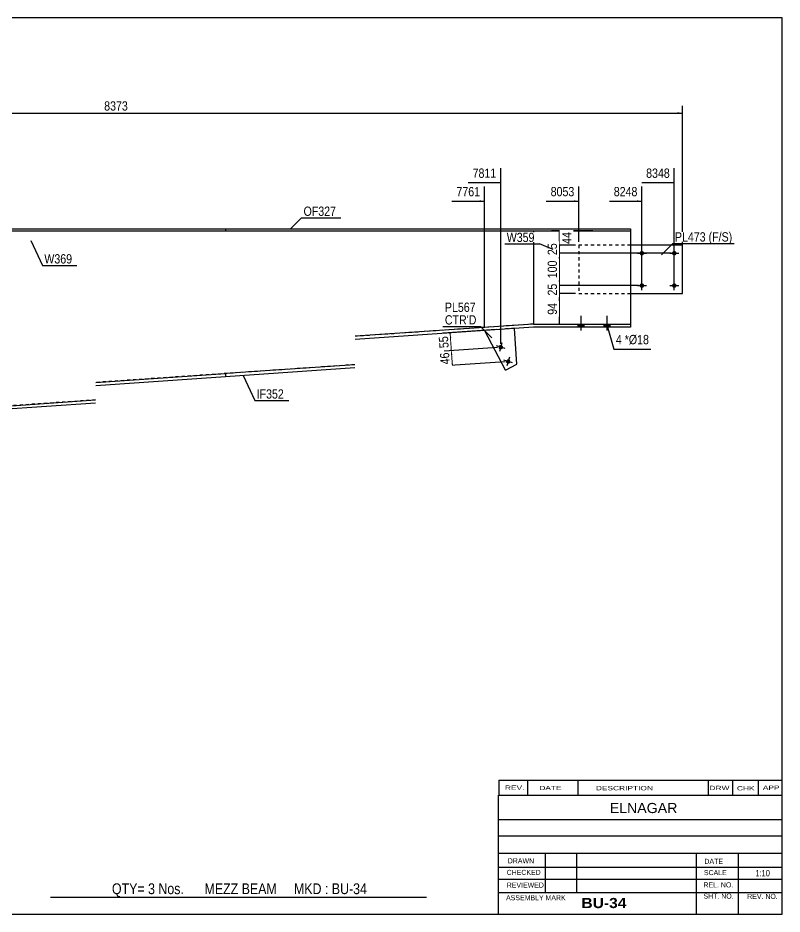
# Model space of a CAD drawing. Header units: millimetres. Extents: x -22 to 381, y -197 to 80.
# Drawn here: x 144.7 to 380.8, y -196.8 to 80.2 of the extents above; entities that cross this region are included whole.
import ezdxf

# ---------------------------------------------------------------- set-up
doc = ezdxf.new("R2010")
doc.units = ezdxf.units.MM
doc.linetypes.add('DXK_LINE_DOT1', pattern=[1.8814, 0.9407, -0.9407])
doc.styles.add('Arial', font='ARIAL.TTF', dxfattribs={"height": 0.2})
doc.styles.add('Arial Bold', font='ARIALBD.TTF', dxfattribs={"height": 0.2})
doc.styles.add('Arial Narrow', font='ARIALN.TTF', dxfattribs={"height": 0.2})

# ---------------------------------------------------------------- blocks, each defined once
blk = doc.blocks.new('Unknown-626980562-1211')
at = {"color": 5, "linetype": 'Continuous'}
for p, q in [((380.84, 80.23), (-19.16, 80.23)), ((-19.16, 80.23), (-19.16, -196.77)), ((380.84, -196.77), (380.84, 80.23)), ((-19.16, -196.77), (380.84, -196.77))]:
    blk.add_line(p, q, dxfattribs=at)
at = {"color": 174, "linetype": 'Continuous', "style": 'Arial'}
blk.add_text('Tekla structures', height=1.9102, rotation=90, dxfattribs=at).set_placement((-19.66, -196.27))
blk = doc.blocks.new('Part-626980562-4267 - 1232')
at = {"color": 2, "linetype": 'Continuous'}
for p, q in [((0, 15), (0, 14.4)), ((0, 15), (83.87, 15)), ((0, 14.4), (83.87, 14.4)), ((83.97, 15), (168.7, 15)), ((83.97, 14.4), (168.7, 14.4)), ((168.8, 15), (208.8, 15)), ((168.8, 14.4), (208.8, 14.4)), ((208.8, 15), (208.8, 14.4))]:
    blk.add_line(p, q, dxfattribs=at)
blk = doc.blocks.new('Bolt-626980562-4283 - 1232')
at = {"linetype": 'Continuous'}
for points in [[(336.82, 7.5, -1), (338.22, 7.5, -1)], [(346.82, 7.5, -1), (348.22, 7.5, -1)], [(336.82, -2.5, -1), (338.22, -2.5, -1)], [(346.82, -2.5, -1), (348.22, -2.5, -1)]]:
    blk.add_hatch(color=3, dxfattribs=at).paths.add_polyline_path(points)
at = {"color": 3, "linetype": 'Continuous'}
for p, q in [((337.52, 6.1), (337.52, 8.9)), ((347.52, 6.1), (347.52, 8.9)), ((336.12, 7.5), (338.92, 7.5)), ((346.12, 7.5), (348.92, 7.5)), ((336.12, -2.5), (338.92, -2.5)), ((337.52, -3.9), (337.52, -1.1)), ((346.12, -2.5), (348.92, -2.5)), ((347.52, -3.9), (347.52, -1.1))]:
    blk.add_line(p, q, dxfattribs=at)
blk = doc.blocks.new('Part-626980562-4264 - 1232')
at = {"color": 7, "linetype": 'DXK_LINE_DOT1'}
for p, q in [((318.02, 10), (318.02, -5)), ((334.02, 10), (318.02, 10)), ((318.02, -5), (334.02, -5))]:
    blk.add_line(p, q, dxfattribs=at)
at = {"color": 2, "linetype": 'Continuous'}
for p, q in [((350.02, 10), (334.02, 10)), ((350.02, -5), (350.02, 10)), ((334.02, -5), (350.02, -5))]:
    blk.add_line(p, q, dxfattribs=at)
blk = doc.blocks.new('Part-626980562-4266 - 1232')
at = {"color": 7, "linetype": 'DXK_LINE_DOT1'}
for p, q in [((298.16, -15.72), (288.9, -16.36)), ((288.94, -16.44), (288.9, -16.36)), ((298.16, -15.81), (298.16, -15.72))]:
    blk.add_line(p, q, dxfattribs=at)
at = {"color": 2, "linetype": 'Continuous'}
for p, q in [((295.38, -28.69), (288.94, -16.44)), ((298.92, -26.82), (298.16, -15.81)), ((295.38, -28.69), (298.92, -26.82))]:
    blk.add_line(p, q, dxfattribs=at)
blk = doc.blocks.new('Part-626980562-4270 - 1232')
at = {"color": 2, "linetype": 'Continuous'}
for p, q in [((208.8, 15), (208.8, 14.4)), ((208.8, 15), (248.8, 15)), ((208.8, 14.4), (248.8, 14.4)), ((248.9, 15), (334.02, 15)), ((248.9, 14.4), (334.02, 14.4)), ((334.02, 15), (334.02, 14.4))]:
    blk.add_line(p, q, dxfattribs=at)
blk = doc.blocks.new('Part-626980562-4274 - 1232')
at = {"color": 2, "linetype": 'Continuous'}
for p, q in [((128.7, -40.6), (128.7, 14.4)), ((304.02, 14.4), (304.02, -14.4))]:
    blk.add_line(p, q, dxfattribs=at)
at = {"color": 7, "linetype": 'DXK_LINE_DOT1'}
for p, q in [((128.7, 14.4), (168.7, 14.4)), ((168.8, 14.4), (248.8, 14.4)), ((248.9, 14.4), (304.02, 14.4)), ((304.02, -14.4), (248.9, -18.19)), ((248.8, -26.95), (168.8, -32.45)), ((168.7, -37.85), (128.7, -40.6))]:
    blk.add_line(p, q, dxfattribs=at)
blk = doc.blocks.new('Part-626980562-4275 - 1232')
at = {"color": 2, "linetype": 'Continuous'}
for p, q in [((30, -14.4), (0, -14.4)), ((0, -14.4), (0, -15.4)), ((29.97, -15.4), (0, -15.4)), ((83.87, -19.11), (29.97, -15.4)), ((83.87, -18.11), (30, -14.4)), ((168.8, -32.45), (208.8, -29.7)), ((208.8, -29.7), (208.87, -30.7)), ((208.87, -30.7), (168.8, -33.45)), ((128.7, -40.6), (83.97, -37.52)), ((128.7, -41.6), (83.97, -38.52)), ((128.7, -40.6), (168.7, -37.85)), ((168.7, -38.85), (128.7, -41.6))]:
    blk.add_line(p, q, dxfattribs=at)
blk = doc.blocks.new('Part-626980562-4278 - 1232')
at = {"color": 2, "linetype": 'Continuous'}
for p, q in [((304.02, -14.4), (248.9, -18.19)), ((304.06, -15.4), (248.9, -19.2)), ((304.02, -14.4), (334.02, -14.4)), ((334.02, -15.4), (304.06, -15.4)), ((334.02, -14.4), (334.02, -15.4)), ((248.8, -26.95), (208.8, -29.7)), ((208.8, -29.7), (208.87, -30.7)), ((248.8, -27.95), (208.87, -30.7))]:
    blk.add_line(p, q, dxfattribs=at)
blk = doc.blocks.new('Part-626980562-4281 - 1232')
at = {"color": 2, "linetype": 'Continuous'}
for p, q in [((304.02, 14.4), (304.02, -14.4)), ((334.02, 14.4), (334.02, -14.4))]:
    blk.add_line(p, q, dxfattribs=at)
at = {"color": 7, "linetype": 'DXK_LINE_DOT1'}
for p, q in [((304.02, 14.4), (334.02, 14.4)), ((304.02, -14.4), (334.02, -14.4))]:
    blk.add_line(p, q, dxfattribs=at)
blk = doc.blocks.new('Bolt-626980562-4286 - 1232')
at = {"linetype": 'Continuous'}
blk.add_hatch(color=3, dxfattribs=at).paths.add_polyline_path([(296.89, -26.18, -1), (295.55, -25.79, -1)])
at = {"color": 3, "linetype": 'Continuous'}
for p, q in [((296.61, -24.64), (295.83, -27.33)), ((297.57, -26.38), (294.88, -25.59))]:
    blk.add_line(p, q, dxfattribs=at)
blk = doc.blocks.new('Bolt-626980562-4287 - 1232')
at = {"linetype": 'Continuous'}
blk.add_hatch(color=3, dxfattribs=at).paths.add_polyline_path([(294.57, -21.75, -1), (293.22, -21.36, -1)])
at = {"color": 3, "linetype": 'Continuous'}
for p, q in [((295.24, -21.95), (292.55, -21.17)), ((294.28, -20.22), (293.5, -22.9))]:
    blk.add_line(p, q, dxfattribs=at)
blk = doc.blocks.new('Bolt-626980562-4292 - 1232')
at = {"linetype": 'Continuous'}
for points in [[(317.87, -15.4), (319.67, -15.4), (319.67, -14.4), (317.87, -14.4)], [(317.87, -15.4), (319.67, -15.4), (319.67, -14.4), (317.87, -14.4)], [(325.87, -15.4), (327.67, -15.4), (327.67, -14.4), (325.87, -14.4)], [(325.87, -15.4), (327.67, -15.4), (327.67, -14.4), (325.87, -14.4)]]:
    blk.add_hatch(color=3, dxfattribs=at).paths.add_polyline_path(points)
at = {"color": 3, "linetype": 'Continuous'}
for p, q in [((318.77, -16.4), (318.77, -11.9)), ((318.77, -16.4), (318.77, -11.9)), ((326.77, -16.4), (326.77, -11.9)), ((326.77, -16.4), (326.77, -11.9)), ((317.87, -15.4), (317.87, -14.4)), ((317.87, -15.4), (317.87, -14.4)), ((319.67, -15.4), (319.67, -14.4)), ((319.67, -15.4), (319.67, -14.4)), ((325.87, -15.4), (325.87, -14.4)), ((325.87, -15.4), (325.87, -14.4)), ((327.67, -15.4), (327.67, -14.4)), ((327.67, -15.4), (327.67, -14.4))]:
    blk.add_line(p, q, dxfattribs=at)
blk = doc.blocks.new('StraightDimension-626980562-5392 - 1232')
at = {"linetype": 'Continuous'}
blk.add_hatch(color=7, dxfattribs=at).paths.add_polyline_path([(316.52, 23.86), (318.02, 23.61), (316.52, 23.36)])
at = {"color": 7, "linetype": 'Continuous'}
for p, q in [((318.02, 11), (318.02, 28.11)), ((307.96, 23.61), (318.02, 23.61))]:
    blk.add_line(p, q, dxfattribs=at)
at = {"color": 0}
blk.add_wipeout([(317.25, 24.51), (317.25, 28.71), (308.73, 28.71), (308.73, 24.51)], dxfattribs=at)
at = {"color": 3, "style": 'Arial Narrow'}
blk.add_text('8053', height=2.863, dxfattribs=at).set_placement((309.33, 25.11))
blk = doc.blocks.new('StraightDimension-626980562-4998 - 1232')
at = {"linetype": 'Continuous'}
for points in [[(1.5, 50.59), (0, 50.84), (1.5, 51.09)], [(348.52, 51.09), (350.02, 50.84), (348.52, 50.59)]]:
    blk.add_hatch(color=7, dxfattribs=at).paths.add_polyline_path(points)
at = {"color": 7, "linetype": 'Continuous'}
for p, q in [((0, 14.1), (0, 53.09)), ((350.02, 0.85), (350.02, 53.09)), ((0, 50.84), (350.02, 50.84))]:
    blk.add_line(p, q, dxfattribs=at)
at = {"color": 0}
blk.add_wipeout([(179.27, 50.99), (179.27, 55.19), (170.75, 55.19), (170.75, 50.99)], dxfattribs=at)
at = {"color": 3, "style": 'Arial Narrow'}
blk.add_text('8373', height=2.863, dxfattribs=at).set_placement((171.35, 51.59))
blk = doc.blocks.new('StraightDimension-626980562-5566 - 1232')
at = {"linetype": 'Continuous'}
for points in [[(311.76, 6), (312.01, 7.5), (312.26, 6)], [(312.26, -1), (312.01, -2.5), (311.76, -1)]]:
    blk.add_hatch(color=7, dxfattribs=at).paths.add_polyline_path(points)
at = {"color": 7, "linetype": 'Continuous'}
for p, q in [((346.52, 7.5), (309.76, 7.5)), ((312.01, -2.5), (312.01, 7.5)), ((336.52, -2.5), (309.76, -2.5))]:
    blk.add_line(p, q, dxfattribs=at)
at = {"color": 0}
blk.add_wipeout([(311.86, 5.84), (307.66, 5.84), (307.66, -0.84), (311.86, -0.84)], dxfattribs=at)
at = {"color": 3, "style": 'Arial Narrow'}
blk.add_text('100', height=2.863, rotation=90.0002, dxfattribs=at).set_placement((311.26, -0.24))
blk = doc.blocks.new('StraightDimension-626980562-5390 - 1232')
at = {"linetype": 'Continuous'}
blk.add_hatch(color=7, dxfattribs=at).paths.add_polyline_path([(346.02, 29.56), (347.52, 29.31), (346.02, 29.06)])
at = {"color": 7, "linetype": 'Continuous'}
for p, q in [((347.52, -1.5), (347.52, 33.81)), ((337.46, 29.31), (347.52, 29.31))]:
    blk.add_line(p, q, dxfattribs=at)
at = {"color": 0}
blk.add_wipeout([(346.75, 30.21), (346.75, 34.41), (338.23, 34.41), (338.23, 30.21)], dxfattribs=at)
at = {"color": 3, "style": 'Arial Narrow'}
blk.add_text('8348', height=2.863, dxfattribs=at).set_placement((338.83, 30.81))
blk = doc.blocks.new('StraightDimension-626980562-5660 - 1232')
at = {"linetype": 'Continuous'}
for points in [[(278.49, -24.12), (278.63, -22.61), (278.98, -24.09)], [(279.09, -25.66), (278.95, -27.17), (278.59, -25.69)]]:
    blk.add_hatch(color=7, dxfattribs=at).paths.add_polyline_path(points)
at = {"color": 7, "linetype": 'Continuous'}
for p, q in [((292.9, -21.63), (276.39, -22.76)), ((278.95, -27.17), (278.63, -22.61)), ((295.22, -26.05), (276.7, -27.33))]:
    blk.add_line(p, q, dxfattribs=at)
at = {"color": 0}
blk.add_wipeout([(278.47, -22.48), (274.28, -22.77), (274.62, -27.61), (278.81, -27.32)], dxfattribs=at)
at = {"color": 3, "style": 'Arial Narrow'}
blk.add_text('46', height=2.863, rotation=93.9364, dxfattribs=at).set_placement((278.17, -26.77))
blk = doc.blocks.new('StraightDimension-626980562-5391 - 1232')
at = {"linetype": 'Continuous'}
blk.add_hatch(color=7, dxfattribs=at).paths.add_polyline_path([(336.02, 23.86), (337.52, 23.61), (336.02, 23.36)])
at = {"color": 7, "linetype": 'Continuous'}
for p, q in [((337.52, -1.5), (337.52, 28.11)), ((327.46, 23.61), (337.52, 23.61))]:
    blk.add_line(p, q, dxfattribs=at)
at = {"color": 0}
blk.add_wipeout([(336.75, 24.51), (336.75, 28.71), (328.23, 28.71), (328.23, 24.51)], dxfattribs=at)
at = {"color": 3, "style": 'Arial Narrow'}
blk.add_text('8248', height=2.863, dxfattribs=at).set_placement((328.83, 25.11))
blk = doc.blocks.new('StraightDimension-626980562-5568 - 1232')
at = {"linetype": 'Continuous'}
for points in [[(311.76, -6.5), (312.01, -5), (312.26, -6.5)], [(312.26, -12.9), (312.01, -14.4), (311.76, -12.9)]]:
    blk.add_hatch(color=7, dxfattribs=at).paths.add_polyline_path(points)
at = {"color": 7, "linetype": 'Continuous'}
for p, q in [((317.02, -5), (309.76, -5)), ((312.01, -14.4), (312.01, -5)), ((312.01, -14.4), (312.01, -14.4))]:
    blk.add_line(p, q, dxfattribs=at)
at = {"color": 0}
blk.add_wipeout([(311.86, -7.27), (307.66, -7.27), (307.66, -12.13), (311.86, -12.13)], dxfattribs=at)
at = {"color": 3, "style": 'Arial Narrow'}
blk.add_text('94', height=2.863, rotation=90.0002, dxfattribs=at).set_placement((311.26, -11.53))
blk = doc.blocks.new('StraightDimension-626980562-5393 - 1232')
at = {"linetype": 'Continuous'}
blk.add_hatch(color=7, dxfattribs=at).paths.add_polyline_path([(292.39, 29.56), (293.89, 29.31), (292.39, 29.06)])
at = {"color": 7, "linetype": 'Continuous'}
for p, q in [((293.89, -20.56), (293.89, 33.81)), ((283.83, 29.31), (293.89, 29.31))]:
    blk.add_line(p, q, dxfattribs=at)
at = {"color": 0}
blk.add_wipeout([(293.12, 30.21), (293.12, 34.41), (284.61, 34.41), (284.61, 30.21)], dxfattribs=at)
at = {"color": 3, "style": 'Arial Narrow'}
blk.add_text('7811', height=2.863, dxfattribs=at).set_placement((285.21, 30.81))
blk = doc.blocks.new('StraightDimension-626980562-5394 - 1232')
at = {"linetype": 'Continuous'}
blk.add_hatch(color=7, dxfattribs=at).paths.add_polyline_path([(287.4, 23.86), (288.9, 23.61), (287.4, 23.36)])
at = {"color": 7, "linetype": 'Continuous'}
for p, q in [((288.9, -15.36), (288.9, 28.11)), ((278.83, 23.61), (288.9, 23.61))]:
    blk.add_line(p, q, dxfattribs=at)
at = {"color": 0}
blk.add_wipeout([(288.12, 24.51), (288.12, 28.71), (279.61, 28.71), (279.61, 24.51)], dxfattribs=at)
at = {"color": 3, "style": 'Arial Narrow'}
blk.add_text('7761', height=2.863, dxfattribs=at).set_placement((280.21, 25.11))
blk = doc.blocks.new('StraightDimension-626980562-5564 - 1232')
at = {"linetype": 'Continuous'}
for points in [[(311.76, 12.9), (312.01, 14.4), (312.26, 12.9)], [(312.26, 11.5), (312.01, 10), (311.76, 11.5)]]:
    blk.add_hatch(color=7, dxfattribs=at).paths.add_polyline_path(points)
at = {"color": 7, "linetype": 'Continuous'}
for p, q in [((322.35, 14.4), (309.61, 14.4)), ((312.01, 10), (312.01, 14.4)), ((317.02, 10), (309.61, 10))]:
    blk.add_line(p, q, dxfattribs=at)
at = {"color": 0}
blk.add_wipeout([(316.36, 14.63), (312.16, 14.63), (312.16, 9.77), (316.36, 9.77)], dxfattribs=at)
at = {"color": 3, "style": 'Arial Narrow'}
blk.add_text('44', height=2.863, rotation=90.0002, dxfattribs=at).set_placement((315.76, 10.37))
blk = doc.blocks.new('StraightDimension-626980562-5565 - 1232')
at = {"linetype": 'Continuous'}
for points in [[(311.76, 8.5), (312.01, 10), (312.26, 8.5)], [(312.26, 9), (312.01, 7.5), (311.76, 9)]]:
    blk.add_hatch(color=7, dxfattribs=at).paths.add_polyline_path(points)
at = {"color": 7, "linetype": 'Continuous'}
for p, q in [((317.02, 10), (309.76, 10)), ((312.01, 7.5), (312.01, 10)), ((346.52, 7.5), (309.76, 7.5))]:
    blk.add_line(p, q, dxfattribs=at)
at = {"color": 0}
blk.add_wipeout([(311.86, 11.18), (307.66, 11.18), (307.66, 6.32), (311.86, 6.32)], dxfattribs=at)
at = {"color": 3, "style": 'Arial Narrow'}
blk.add_text('25', height=2.863, rotation=90.0002, dxfattribs=at).set_placement((311.26, 6.92))
blk = doc.blocks.new('StraightDimension-626980562-5567 - 1232')
at = {"linetype": 'Continuous'}
for points in [[(312.26, -1), (312.01, -2.5), (311.76, -1)], [(311.76, -6.5), (312.01, -5), (312.26, -6.5)]]:
    blk.add_hatch(color=7, dxfattribs=at).paths.add_polyline_path(points)
at = {"color": 7, "linetype": 'Continuous'}
for p, q in [((336.52, -2.5), (309.76, -2.5)), ((312.01, -5), (312.01, -2.5)), ((317.02, -5), (309.76, -5))]:
    blk.add_line(p, q, dxfattribs=at)
at = {"color": 0}
blk.add_wipeout([(311.86, -1.32), (307.66, -1.32), (307.66, -6.18), (311.86, -6.18)], dxfattribs=at)
at = {"color": 3, "style": 'Arial Narrow'}
blk.add_text('25', height=2.863, rotation=90.0002, dxfattribs=at).set_placement((311.26, -5.58))
blk = doc.blocks.new('StraightDimension-626980562-5659 - 1232')
at = {"linetype": 'Continuous'}
for points in [[(278.11, -18.6), (278.25, -17.09), (278.61, -18.57)], [(278.78, -21.1), (278.63, -22.61), (278.28, -21.13)]]:
    blk.add_hatch(color=7, dxfattribs=at).paths.add_polyline_path(points)
at = {"color": 7, "linetype": 'Continuous'}
for p, q in [((292.52, -16.11), (276.01, -17.24)), ((278.63, -22.61), (278.25, -17.09)), ((292.9, -21.63), (276.39, -22.76))]:
    blk.add_line(p, q, dxfattribs=at)
at = {"color": 0}
blk.add_wipeout([(278.13, -17.44), (273.94, -17.73), (274.27, -22.57), (278.46, -22.28)], dxfattribs=at)
at = {"color": 3, "style": 'Arial Narrow'}
blk.add_text('55', height=2.863, rotation=93.9364, dxfattribs=at).set_placement((277.82, -21.73))
blk = doc.blocks.new('CBS_CALLOFF-626980562-6054')
at = {"color": 7, "linetype": 'Continuous'}
blk.add_line((154.72, -191.5), (270.95, -191.52), dxfattribs=at)
at = {"color": 3, "linetype": 'Continuous', "style": 'Arial Narrow'}
blk.add_text('QTY= 3 Nos.      MEZZ BEAM     MKD : BU-34', height=3.3405, dxfattribs=at).set_placement((173.75, -190.61))
blk = doc.blocks.new('CBS_NAME_BLOG-626980562-6055')
at = {"color": 7, "linetype": 'Continuous'}
for p, q in [((293.25, -196.73), (293.24, -160.02)), ((293.25, -160.02), (380.76, -160.02)), ((293.25, -167.56), (380.77, -167.56)), ((293.32, -172.61), (380.84, -172.61)), ((293.25, -177.98), (380.76, -177.98)), ((307.77, -190.09), (307.77, -177.99)), ((317.45, -190.06), (317.45, -178)), ((354.37, -196.73), (354.37, -178)), ((367.42, -196.73), (367.42, -177.99)), ((293.25, -182.28), (380.84, -182.26)), ((293.25, -186.03), (380.76, -186.03)), ((293.25, -190.07), (380.76, -190.07)), ((293.25, -196.77), (380.84, -196.77))]:
    blk.add_line(p, q, dxfattribs=at)
at = {"color": 3, "linetype": 'Continuous', "style": 'Arial'}
blk.add_text('ELNAGAR', height=3.133, dxfattribs=at).set_placement((327.57, -165.55))
at = {"color": 3, "linetype": 'Continuous'}
for s, height, style, width, p in [('DRAWN', 1.566, 'Arial', 0.9, (296.08, -181.09)), ('DATE', 1.566, 'Arial', 0.9, (356.84, -181.25)), ('CHECKED', 1.566, 'Arial', 0.9, (295.73, -184.67)), ('SCALE', 1.566, 'Arial', 0.9, (356.69, -184.73)), ('1:10', 1.957, 'Arial Narrow', 0.9, (372.58, -185.09)), ('REVIEWED', 1.566, 'Arial', 0.9, (295.76, -188.58)), ('REL. NO.', 1.566, 'Arial', 0.9, (356.55, -188.53)), ('ASSEMBLY MARK', 1.5663, 'Arial', 0.9, (295.55, -192.51)), ('SHT. NO.', 1.566, 'Arial', 0.9, (356.55, -192)), ('REV. NO.', 1.566, 'Arial', 0.9, (370.07, -192.09)), ('BU-34', 3.131, 'Arial Bold', 1.1, (318.83, -194.92))]:
    blk.add_text(s, height=height, dxfattribs=dict(at, style=style, width=width)).set_placement(p)
blk = doc.blocks.new('CBS_REVISION-626980562-6056')
at = {"color": 7, "linetype": 'Continuous'}
for p, q in [((293.33, -155.39), (380.83, -155.39)), ((293.33, -155.39), (293.33, -160.02)), ((302.13, -155.39), (302.13, -160.02)), ((317.72, -155.39), (317.72, -159.96)), ((357.98, -155.39), (357.98, -160.02)), ((365.52, -155.39), (365.52, -160.02)), ((373.47, -155.39), (373.47, -160.02)), ((293.33, -160.02), (380.83, -160.02))]:
    blk.add_line(p, q, dxfattribs=at)
at = {"color": 7, "style": 'Arial Narrow', "width": 1.7}
for s, height, p in [('REV.', 1.326, (295.19, -158.35)), ('DATE', 1.326, (305.81, -158.46)), ('DESCRIPTION', 1.3257, (323.29, -158.51)), ('DRW', 1.326, (358.41, -158.45)), ('CHK', 1.326, (366.89, -158.54)), ('APP', 1.326, (374.9, -158.39))]:
    blk.add_text(s, height=height, dxfattribs=at).set_placement(p)
blk = doc.blocks.new('Mark-626980562-4340 - 1232')
at = {"color": 7, "linetype": 'Continuous'}
blk.add_line((328.89, -22.12), (340.31, -22.12), dxfattribs=at)
at = {"color": 0}
blk.add_wipeout([(331.31, -20.62), (331.31, -17.62), (329.49, -17.62), (329.49, -20.62)], dxfattribs=at)
blk.add_wipeout([(331.31, -20.62), (331.31, -17.62), (329.49, -17.62), (329.49, -20.62)], dxfattribs=at)
at = {"color": 7, "linetype": 'Continuous'}
blk.add_line((326.77, -14.9), (328.89, -22.12), dxfattribs=at)
at = {"color": 0}
blk.add_wipeout([(333.49, -20.62), (333.49, -17.62), (332.21, -17.62), (332.21, -20.62)], dxfattribs=at)
blk.add_wipeout([(333.49, -20.62), (333.49, -17.62), (332.21, -17.62), (332.21, -20.62)], dxfattribs=at)
at = {"color": 3, "style": 'Arial Narrow'}
blk.add_text('4', height=2.86, dxfattribs=at).set_placement((329.49, -20.62))
at = {"color": 0}
blk.add_wipeout([(339.71, -20.62), (339.71, -17.62), (333.49, -17.62), (333.49, -20.62)], dxfattribs=at)
blk.add_wipeout([(339.71, -20.62), (339.71, -17.62), (333.49, -17.62), (333.49, -20.62)], dxfattribs=at)
at = {"color": 3, "style": 'Arial Narrow'}
for s, height, p in [('*', 2.86, (332.21, -20.62)), ('Ø18', 2.863, (333.49, -20.62))]:
    blk.add_text(s, height=height, dxfattribs=at).set_placement(p)
blk = doc.blocks.new('Mark-626980562-4295 - 1232')
at = {"color": 0}
blk.add_wipeout([(357.23, 11.11), (357.23, 14.11), (347.73, 14.11), (347.73, 11.11)], dxfattribs=at)
blk.add_wipeout([(357.23, 11.11), (357.23, 14.11), (347.73, 14.11), (347.73, 11.11)], dxfattribs=at)
at = {"color": 7, "linetype": 'Continuous'}
blk.add_line((343.59, 6.97), (347.13, 10.51), dxfattribs=at)
at = {"color": 0}
blk.add_wipeout([(365.43, 11.11), (365.43, 14.11), (358.13, 14.11), (358.13, 11.11)], dxfattribs=at)
blk.add_wipeout([(365.43, 11.11), (365.43, 14.11), (358.13, 14.11), (358.13, 11.11)], dxfattribs=at)
at = {"color": 7, "linetype": 'Continuous'}
blk.add_line((347.13, 10.51), (366.03, 10.51), dxfattribs=at)
at = {"color": 3, "style": 'Arial Narrow'}
for s, p in [('PL473', (347.73, 11.11)), ('(F/', (358.13, 11.11)), ('S)', (362.15, 11.11))]:
    blk.add_text(s, height=2.863, dxfattribs=at).set_placement(p)
blk = doc.blocks.new('Mark-626980562-4301 - 1232')
at = {"color": 0}
blk.add_wipeout([(286.14, -10.63), (286.14, -7.63), (276.64, -7.63), (276.64, -10.63)], dxfattribs=at)
blk.add_wipeout([(286.14, -10.63), (286.14, -7.63), (276.64, -7.63), (276.64, -10.63)], dxfattribs=at)
blk.add_wipeout([(286.39, -14.53), (286.39, -11.53), (276.64, -11.53), (276.64, -14.53)], dxfattribs=at)
blk.add_wipeout([(286.39, -14.53), (286.39, -11.53), (276.64, -11.53), (276.64, -14.53)], dxfattribs=at)
at = {"color": 7, "linetype": 'Continuous'}
for p in [(276.04, -15.13), (291.18, -18.66)]:
    blk.add_line(p, (287.64, -15.13), dxfattribs=at)
at = {"color": 3, "style": 'Arial Narrow'}
blk.add_text('PL567', height=2.863, dxfattribs=at).set_placement((276.64, -10.63))
at = {"color": 1, "style": 'Arial Narrow'}
blk.add_text("CTR'D", height=2.863, dxfattribs=at).set_placement((276.64, -14.53))
blk = doc.blocks.new('Mark-626980562-4307 - 1232')
at = {"color": 0}
blk.add_wipeout([(243.01, 19.05), (243.01, 22.05), (232.96, 22.05), (232.96, 19.05)], dxfattribs=at)
blk.add_wipeout([(243.01, 19.05), (243.01, 22.05), (232.96, 22.05), (232.96, 19.05)], dxfattribs=at)
at = {"color": 7, "linetype": 'Continuous'}
for p, q in [((228.82, 14.91), (232.36, 18.45)), ((232.36, 18.45), (244.51, 18.45))]:
    blk.add_line(p, q, dxfattribs=at)
at = {"color": 3, "style": 'Arial Narrow'}
blk.add_text('OF327', height=2.863, dxfattribs=at).set_placement((232.96, 19.05))
blk = doc.blocks.new('Mark-626980562-4313 - 1232')
at = {"color": 0}
blk.add_wipeout([(161.44, 4.33), (161.44, 7.33), (152.86, 7.33), (152.86, 4.33)], dxfattribs=at)
blk.add_wipeout([(161.44, 4.33), (161.44, 7.33), (152.86, 7.33), (152.86, 4.33)], dxfattribs=at)
at = {"color": 7, "linetype": 'Continuous'}
for p, q in [((148.72, 11.47), (152.26, 3.73)), ((152.26, 3.73), (162.94, 3.73))]:
    blk.add_line(p, q, dxfattribs=at)
at = {"color": 3, "style": 'Arial Narrow'}
blk.add_text('W369', height=2.863, dxfattribs=at).set_placement((152.86, 4.33))
blk = doc.blocks.new('Mark-626980562-4319 - 1232')
at = {"color": 0}
blk.add_wipeout([(226.87, -37.43), (226.87, -34.43), (218.47, -34.43), (218.47, -37.43)], dxfattribs=at)
blk.add_wipeout([(226.87, -37.43), (226.87, -34.43), (218.47, -34.43), (218.47, -37.43)], dxfattribs=at)
at = {"color": 7, "linetype": 'Continuous'}
for p, q in [((214.33, -30.29), (217.87, -38.03)), ((217.87, -38.03), (228.37, -38.03))]:
    blk.add_line(p, q, dxfattribs=at)
at = {"color": 3, "style": 'Arial Narrow'}
blk.add_text('IF352', height=2.863, dxfattribs=at).set_placement((218.47, -37.43))
blk = doc.blocks.new('Mark-626980562-4322 - 1232')
at = {"color": 7, "linetype": 'Continuous'}
blk.add_line((310.05, 8.61), (305.84, 10.36), dxfattribs=at)
at = {"color": 0}
blk.add_wipeout([(304.34, 10.96), (304.34, 13.96), (295.75, 13.96), (295.75, 10.96)], dxfattribs=at)
blk.add_wipeout([(304.34, 10.96), (304.34, 13.96), (295.75, 13.96), (295.75, 10.96)], dxfattribs=at)
at = {"color": 7, "linetype": 'Continuous'}
blk.add_line((295.15, 10.36), (305.84, 10.36), dxfattribs=at)
at = {"color": 3, "style": 'Arial Narrow'}
blk.add_text('W359', height=2.863, dxfattribs=at).set_placement((295.75, 10.96))

msp = doc.modelspace()

# ---------------------------------------------------------------- block references
for name in ['Unknown-626980562-1211', 'Part-626980562-4267 - 1232', 'Part-626980562-4274 - 1232', 'Part-626980562-4270 - 1232', 'Part-626980562-4281 - 1232', 'Part-626980562-4264 - 1232', 'Bolt-626980562-4283 - 1232', 'Bolt-626980562-4292 - 1232', 'Part-626980562-4275 - 1232', 'Part-626980562-4278 - 1232', 'Part-626980562-4266 - 1232', 'Bolt-626980562-4287 - 1232', 'Bolt-626980562-4286 - 1232', 'CBS_REVISION-626980562-6056', 'CBS_NAME_BLOG-626980562-6055', 'CBS_CALLOFF-626980562-6054']:
    msp.add_blockref(name, (0, 0))

# ---------------------------------------------------------------- next in the draw order: block references
for name in ['StraightDimension-626980562-5392 - 1232', 'StraightDimension-626980562-5568 - 1232', 'Mark-626980562-4340 - 1232', 'StraightDimension-626980562-5660 - 1232', 'Mark-626980562-4319 - 1232']:
    msp.add_blockref(name, (0, 0))

# ---------------------------------------------------------------- next in the draw order: block references
msp.add_blockref('StraightDimension-626980562-4998 - 1232', (0, 0))

# ---------------------------------------------------------------- next in the draw order: block references
for name in ['StraightDimension-626980562-5393 - 1232', 'Mark-626980562-4307 - 1232', 'StraightDimension-626980562-5564 - 1232', 'Mark-626980562-4313 - 1232', 'StraightDimension-626980562-5566 - 1232']:
    msp.add_blockref(name, (0, 0))

# ---------------------------------------------------------------- next in the draw order: block references
for name in ['StraightDimension-626980562-5390 - 1232', 'StraightDimension-626980562-5394 - 1232']:
    msp.add_blockref(name, (0, 0))

# ---------------------------------------------------------------- next in the draw order: block references
for name in ['StraightDimension-626980562-5391 - 1232', 'StraightDimension-626980562-5659 - 1232']:
    msp.add_blockref(name, (0, 0))

# ---------------------------------------------------------------- next in the draw order: block references
for name in ['StraightDimension-626980562-5565 - 1232', 'StraightDimension-626980562-5567 - 1232', 'Mark-626980562-4301 - 1232']:
    msp.add_blockref(name, (0, 0))

# ---------------------------------------------------------------- next in the draw order: block references
for name in ['Mark-626980562-4322 - 1232', 'Mark-626980562-4295 - 1232']:
    msp.add_blockref(name, (0, 0))

doc.saveas('drawing.dxf')
